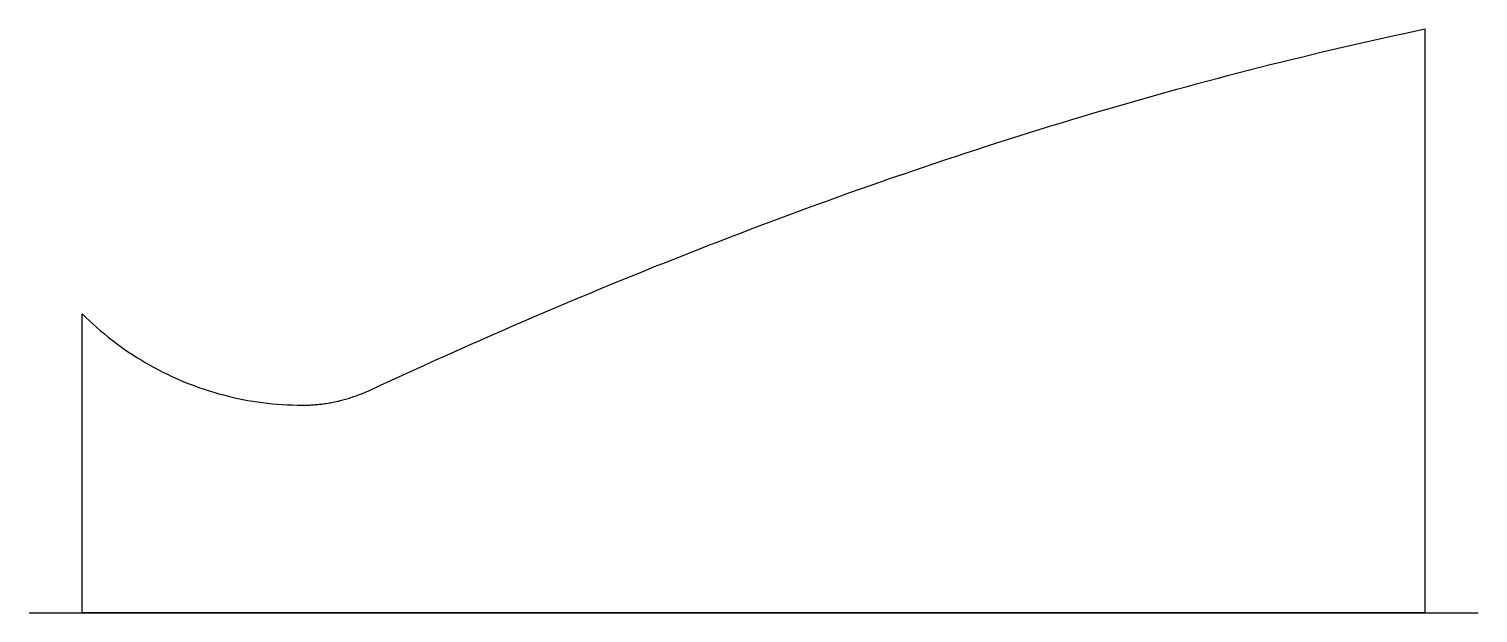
# Model space of a CAD drawing. Header units: millimetres. Extents: x -26 to 110, y 0 to 55.
import ezdxf

# ---------------------------------------------------------------- set-up
doc = ezdxf.new("R2010")
doc.units = ezdxf.units.MM
doc.layers.add('AXIS_REF', color=1, linetype='Continuous')
doc.layers.add('NOZZLE_PROFILE', color=4, linetype='Continuous')

msp = doc.modelspace()

# ---------------------------------------------------------------- linework, layer by layer
at = {"layer": 'AXIS_REF'}
msp.add_line((-25.68, 0), (110.39, 0), dxfattribs=at)
at = {"layer": 'NOZZLE_PROFILE'}
msp.add_lwpolyline([(-20.68, 28.07), (-20.35, 27.74), (-20.01, 27.41), (-19.66, 27.1), (-19.32, 26.78), (-18.96, 26.48), (-18.6, 26.18), (-18.24, 25.88), (-17.87, 25.59), (-17.49, 25.31), (-17.12, 25.03), (-16.73, 24.76), (-16.35, 24.49), (-15.96, 24.24), (-15.56, 23.98), (-15.16, 23.74), (-14.76, 23.5), (-14.35, 23.26), (-13.94, 23.04), (-13.53, 22.82), (-13.11, 22.6), (-12.69, 22.4), (-12.27, 22.2), (-11.84, 22), (-11.41, 21.82), (-10.98, 21.64), (-10.54, 21.47), (-10.1, 21.3), (-9.66, 21.14), (-9.22, 20.99), (-8.77, 20.85), (-8.32, 20.71), (-7.87, 20.58), (-7.42, 20.46), (-6.96, 20.34), (-6.51, 20.23), (-6.05, 20.13), (-5.59, 20.04), (-5.13, 19.95), (-4.67, 19.87), (-4.2, 19.8), (-3.74, 19.74), (-3.27, 19.68), (-2.81, 19.64), (-2.34, 19.59), (-1.87, 19.56), (-1.41, 19.53), (-0.94, 19.52), (-0.47, 19.5), (0, 19.5), (0.13, 19.5), (0.26, 19.5), (0.4, 19.51), (0.53, 19.51), (0.66, 19.51), (0.79, 19.52), (0.92, 19.53), (1.06, 19.54), (1.19, 19.55), (1.32, 19.56), (1.45, 19.57), (1.58, 19.58), (1.71, 19.6), (1.85, 19.61), (1.98, 19.63), (2.11, 19.65), (2.24, 19.67), (2.37, 19.69), (2.5, 19.71), (2.63, 19.73), (2.76, 19.76), (2.89, 19.78), (3.02, 19.81), (3.15, 19.84), (3.28, 19.87), (3.41, 19.89), (3.54, 19.93), (3.66, 19.96), (3.79, 19.99), (3.92, 20.02), (4.05, 20.06), (4.17, 20.1), (4.3, 20.13), (4.43, 20.17), (4.55, 20.21), (4.68, 20.25), (4.8, 20.3), (4.93, 20.34), (5.05, 20.38), (5.18, 20.43), (5.3, 20.48), (5.42, 20.52), (5.55, 20.57), (5.67, 20.62), (5.79, 20.67), (5.91, 20.72), (6.03, 20.78), (6.16, 20.83), (6.28, 20.89), (7.32, 21.37), (8.36, 21.85), (9.4, 22.32), (10.43, 22.8), (11.47, 23.27), (12.51, 23.74), (13.54, 24.2), (14.58, 24.66), (15.61, 25.12), (16.65, 25.58), (17.68, 26.03), (18.71, 26.48), (19.74, 26.93), (20.77, 27.38), (21.8, 27.82), (22.83, 28.26), (23.86, 28.7), (24.89, 29.13), (25.91, 29.56), (26.94, 29.99), (27.96, 30.41), (28.99, 30.84), (30.01, 31.26), (31.03, 31.67), (32.05, 32.09), (33.07, 32.5), (34.09, 32.9), (35.11, 33.31), (36.13, 33.71), (37.15, 34.11), (38.16, 34.51), (39.18, 34.9), (40.2, 35.29), (41.21, 35.68), (42.22, 36.07), (43.24, 36.45), (44.25, 36.83), (45.26, 37.21), (46.27, 37.58), (47.28, 37.95), (48.29, 38.32), (49.29, 38.68), (50.3, 39.05), (51.31, 39.41), (52.31, 39.76), (53.32, 40.12), (54.32, 40.47), (55.32, 40.82), (56.32, 41.16), (57.32, 41.5), (58.33, 41.84), (59.32, 42.18), (60.32, 42.51), (61.32, 42.85), (62.32, 43.17), (63.31, 43.5), (64.31, 43.82), (65.3, 44.14), (66.3, 44.46), (67.29, 44.77), (68.28, 45.08), (69.28, 45.39), (70.27, 45.7), (71.26, 46), (72.24, 46.3), (73.23, 46.6), (74.22, 46.89), (75.21, 47.18), (76.19, 47.47), (77.18, 47.76), (78.16, 48.04), (79.14, 48.32), (80.13, 48.6), (81.11, 48.87), (82.09, 49.14), (83.07, 49.41), (84.05, 49.68), (85.03, 49.94), (86, 50.2), (86.98, 50.46), (87.96, 50.71), (88.93, 50.96), (89.91, 51.21), (90.88, 51.46), (91.85, 51.7), (92.83, 51.94), (93.8, 52.17), (94.77, 52.41), (95.74, 52.64), (96.71, 52.87), (97.67, 53.09), (98.64, 53.32), (99.61, 53.54), (100.57, 53.75), (101.54, 53.97), (102.5, 54.18), (103.46, 54.39), (104.43, 54.59), (105.39, 54.8), (105.39, 0), (-20.68, 0)], close=True, dxfattribs=at)

doc.saveas('drawing.dxf')
